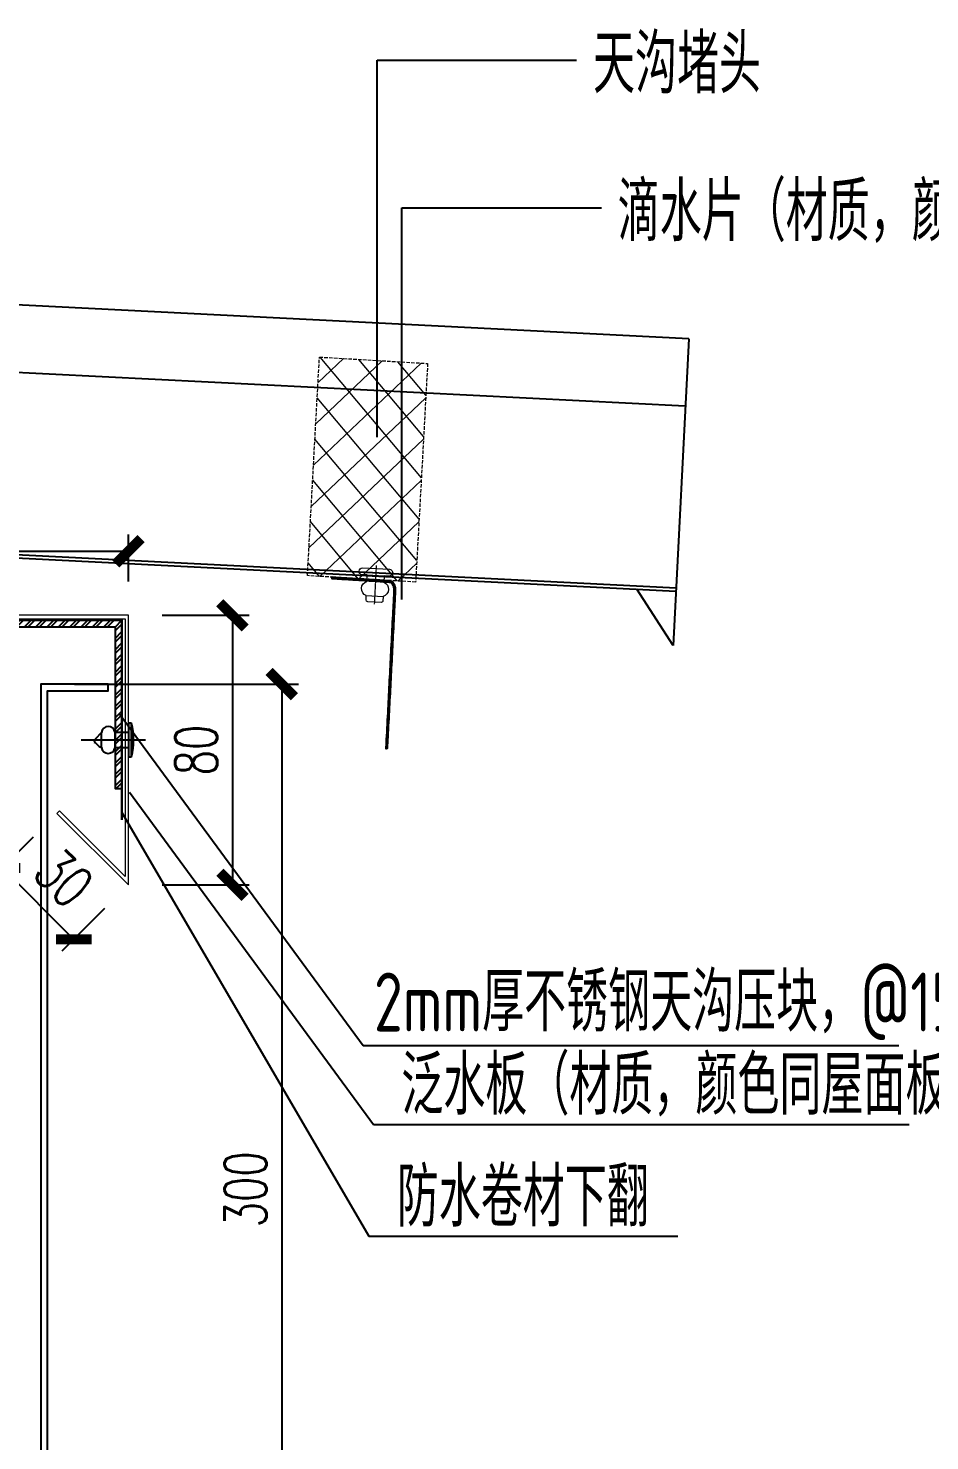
# Model space of a CAD drawing. Extents: x -599358 to 2865263, y -1062760 to 486533.
# Drawn here: x 138169.1 to 138436.6, y -727742.1 to -727322.8 of the extents above; entities that cross this region are included whole.
import ezdxf

# ---------------------------------------------------------------- set-up
doc = ezdxf.new("R2010")
doc.units = 0
doc.linetypes.add('CENTER', pattern=[2, 1.25, -0.25, 0.25, -0.25])
doc.linetypes.add('DASH', pattern=[0.35, 0.25, -0.1])
for name, color, linetype in [('3索引', 3, 'Continuous'), ('cen', 1, 'CENTER'), ('DIM', 173, 'Continuous'), ('HATCH', 66, 'Continuous'), ('PJ', 151, 'Continuous'), ('SCREW', 233, 'Continuous'), ('SEAMLOK75 - SHEET', 6, 'Continuous'), ('WZ', 2, 'Continuous'), ('虹吸雨水斗', 6, 'Continuous'), ('配件', 4, 'Continuous')]:
    doc.layers.add(name, color=color, linetype=linetype)
for name, color, linetype, lineweight in [('T码、堵头、配件', 6, 'Continuous', 13), ('屋面板', 6, 'Continuous', 13), ('紧固件', 4, 'Continuous', 13)]:
    doc.layers.add(name, color=color, linetype=linetype, lineweight=lineweight)
doc.styles.add('DHTEXT-1', font='romans.shx', dxfattribs={"width": 0.7, "bigfont": 'chinese.shx'})
doc.styles.add('jhz', font='TSSDENG.SHX', dxfattribs={"width": 0.75, "bigfont": 'TSSDCHN.SHX'})
doc.dimstyles.new('ZN5', dxfattribs={"dimscale": 5, "dimtxt": 2.5, "dimasz": 1.5, "dimexe": 1, "dimexo": 2, "dimgap": 0.9, "dimtad": 1, "dimdec": 0, "dimdsep": 46, "dimtxsty": 'DHTEXT-1', "dimblk": 'ARCHTICK', "dimcen": 2.5, "dimclrd": 173, "dimclre": 173, "dimclrt": 7, "dimazin": 2, "dimtfac": 1, "dimtix": 1, "dimtmove": 2, "dimatfit": 3, "dimfxl": 0, "dimarcsym": 0})

# ---------------------------------------------------------------- blocks, each defined once
blk = doc.blocks.new('*U688')
at = {"layer": '紧固件', "extrusion": (-3.523272421593052e-23, -6.316012571355346e-13, -1)}
for p, q in [((2.500000000000227, 7.105427357601002e-13), (-2.500000000000227, -6.821210263296962e-13)), ((2.500000000001732, -6.11993649259869), (-2.49999999999804, -6.119936492600083))]:
    blk.add_line(p, q, dxfattribs=at)
at = {"layer": '紧固件', "color": 1, "linetype": 'CENTER', "ltscale": 0.01, "extrusion": (-3.523272421593052e-23, -6.316012571355346e-13, -1)}
blk.add_line((-9.094947017729282e-13, 2.896035134982952), (2.414689982209621e-12, -8.56401385566459), dxfattribs=at)
at = {"layer": '紧固件', "extrusion": (-3.523272421593052e-23, -6.316012571355346e-13, -1)}
blk.add_lwpolyline([(-3.999999999999545, 2.000000000001108), (4.000000000000227, 1.999999999998892, -1), (4, -1.108446667785756e-12), (2.500000000000227, -6.821210263296962e-13), (2.499999999999404, -1.919936492600065, -0.7277400767936577), (2.49999999999804, -6.119936492600083), (2.499999999997813, -7.419936492600094, -0.4142135623731045), (1.999999999997813, -7.919936492599952), (-2.000000000002415, -7.919936492598843, -0.4142135623730951), (-2.50000000000196, -7.419936492598701), (-2.500000000001732, -6.11993649259869, -0.7277400767935811), (-2.500000000000596, -1.919936492598701), (-2.500000000000227, 7.105427357601002e-13), (-4, 1.165290086646564e-12, -1)], format="xyb", close=True, dxfattribs=at)
blk = doc.blocks.new('*U2059')
at = {"layer": 'T码、堵头、配件', "linetype": 'DASH', "ltscale": 3}
h = blk.add_hatch(dxfattribs=at)
h.set_pattern_fill('NET', color=13, scale=2, angle=45, style=0)
h.set_pattern_definition([(45, (0, 0), (-4.490128060534576, 4.490128060534577), []), (135, (0, 0), (-4.490128060534577, -4.490128060534576), [])])
h.paths.add_polyline_path([(12.30129018691883, 47.52781390762912), (-12.69870981291018, 47.52781390762912), (-12.69870981372878, 1.282387529476705e-10), (12.30129018624393, -1.236912794418644e-10)])
at = {"layer": 'T码、堵头、配件', "color": 13, "linetype": 'DASH', "ltscale": 3}
blk.add_lwpolyline([(12.30129018691883, 47.52781390762912), (-12.69870981291018, 47.52781390762912), (-12.69870981372878, 1.282387529476705e-10), (12.30129018624393, -1.236912794418644e-10)], close=True, dxfattribs=at)
blk = doc.blocks.new('324')
blk.add_rational_spline([(288338.5604021224, -582640.4135809627, 0.3091089453447785), (288352.4980425731, -582640.3014994363, -0.8975200484345259), (288357.5091565158, -582640.2866135167, 2.40225501395631), (288358.3740195814, -582640.2840443709, 2.971759840431478), (288358.9916917565, -582641.0144106383, 3.368467125874449), (288359.6093639316, -582641.7447769053, 3.765174411324697), (288359.6180212328, -582642.7802399317, 3.75669840816423), (288359.8113515442, -582665.903657085, 3.567416751699202), (288360.0046818556, -582689.0270742383, 3.378135095234175), (288360.2134782699, -582689.0264539915, 3.515625722844707), (288360.4222746841, -582689.025833745, 3.653116350426135), (288360.2289443727, -582665.9024165916, 3.84239800691299), (288360.0356140615, -582642.7789994383, 4.031679663407122), (288360.0252252998, -582641.5364438066, 4.041850867164758), (288359.2840186898, -582640.6600042862, 3.565802124612819), (288358.5428120797, -582639.7835647655, 3.089753382068157), (288357.5049764009, -582639.7866477404, 2.406347590287769), (288352.4938624583, -582639.80153366, -0.8934274720666872), (288338.5562220077, -582639.9136151863, 0.3132015217126173), (288338.558312065, -582640.1635980746, 0.3111552335250599), (288338.5604021224, -582640.4135809627, 0.3091089453447785)], [1, 1, 1, 0.9238795325093009, 1, 0.9238795325093009, 1, 1, 1, 1, 1, 1, 1, 0.9238795325096482, 1, 0.9238795325096482, 1, 1, 1, 1, 1], degree=2, knots=[0, 0, 0, 1, 1, 1.785398163407828, 1.785398163407828, 2.570796326815654, 2.570796326815654, 3.570796326815654, 3.570796326815654, 4.570796326815654, 4.570796326815654, 5.570796326815654, 5.570796326815654, 6.356194490221665, 6.356194490221665, 7.141592653627678, 7.141592653627678, 8.14159265362768, 8.14159265362768, 9.14159265362768, 9.14159265362768, 9.14159265362768])
at = {"extrusion": (0.3841058404588655, 0.002152225596359766, 0.9232865596608515), "xscale": -1, "rotation": 270.409525737971}
blk.add_blockref('*U688', (-584245.187770034, -263213.8389690974, 109492.9434037155), dxfattribs=at)
at = {"layer": 'PJ', "extrusion": (2.431720510261779e-16, -3.263000309656679e-14, -1), "xscale": 1.36762023444512, "yscale": 1.36762023444512, "zscale": -1.36762023444512, "rotation": 359.5730164586824}
blk.add_blockref('*U2059', (-288347.4597482612, -582639.8451307751, 1.907954341775998e-08), dxfattribs=at)
blk = doc.blocks.new('DT')
at = {"layer": '3索引', "color": 5, "extrusion": (0.07228559712266294, -0.009154994178718737, 0.9973419566679262), "rotation": 272.6791958730362}
blk.add_blockref('324', (568525.535674949, 315258.1835276459, -0.3143943981049233), dxfattribs=at)
blk = doc.blocks.new('压块-flat-1')
at = {"layer": 'HATCH', "ltscale": 10}
h = blk.add_hatch(dxfattribs=at)
h.set_pattern_fill('ACET-2D-ANSI32', color=256, scale=0.5)
h.set_pattern_definition([(45, (-3162.430519867878, -11124.32032165233), (-1.683798022700466, 1.683798022700467), []), (45, (-3161.307987367878, -11124.32032165233), (-1.683798022700466, 1.683798022700467), [])])
h.paths.add_polyline_path([(-82, 0), (-82, -2), (-2, -2), (-2, -50), (0, -50), (0, 0)])
at = {"layer": '配件', "color": 4}
blk.add_lwpolyline([(-82, 0), (-82, -2), (-2, -2), (-2, -50), (0, -50), (0, 0)], close=True, dxfattribs=at)
blk = doc.blocks.new('*U676')
at = {"layer": 'cen', "ltscale": 0.3}
blk.add_line((14.02106639678971, -5.684341886080801e-14), (-5.020689711457578, 0), dxfattribs=at)
at = {"layer": 'SCREW'}
for p, q in [((-0.875, 5), (-0.875, -5)), ((0, 5), (-0.875, 5)), ((0, -5), (0, 5)), ((3.981505710072156, 2.218657823299623), (-1.13686837721616e-13, 2.218657823299566)), ((3.98150571007227, 2.218657823299623), (3.98150571007227, -2.281341051700338)), ((8.685141199838199, 1.984566056633071), (8.020859860434314, 2.218657823299225)), ((8.020859860434314, 2.218657823299225), (8.020859860434314, -2.218657823299282)), ((9.876940073469655, 0.7517718619740776), (8.685141199838199, 1.984566056633071)), ((10.17000537026422, 0.6587307906791011), (9.876940073469655, 0.7517718619740776)), ((9.876940073469655, -0.2251593866235453), (10.17000537026422, 0.6587307906791011)), ((3.981505710072156, -2.281341051700338), (0, -2.281341051700338)), ((8.020859860434314, -2.218657823299282), (9.876940073469655, -0.2251593866235453)), ((-0.875, -5), (0, -5))]:
    blk.add_line(p, q, dxfattribs=at)
for centre, radius, start, end in [((17.28676819916035, 5.684341886080801e-14), 18.83745800579347, 164.6075785064626, 195.3924214935374), ((6.00118278525332, 1.949927455767977), 2.037476747952082, 7.579036309789949, 172.4209636901999), ((6.00118278525332, -1.949927455767977), 2.037476747952082, 187.5790363098001, 352.42096369021)]:
    blk.add_arc(centre, radius, start, end, dxfattribs=at)
blk = doc.blocks.new('_ArchTick')
at = {"color": 0, "linetype": 'ByBlock', "const_width": 0.4}
blk.add_lwpolyline([(-0.5, -0.5), (0.5, 0.5)], dxfattribs=at)
blk = doc.blocks.new('*D1917')
at = {"layer": 'Defpoints', "color": 0, "ltscale": 50, "transparency": 16777216}
for p in [(138172.8052743774, -727517.4663900741), (138172.8052743774, -727817.4663900741), (138244.2886068645, -727817.4663900741)]:
    blk.add_point(p, dxfattribs=at)
at = {"layer": 'DIM', "color": 173, "linetype": 'ByBlock', "lineweight": -2, "ltscale": 50, "transparency": 16777216}
for p, q in [((138182.8052743774, -727517.4663900741), (138249.2886068645, -727517.4663900741)), ((138244.2886068645, -727517.4663900741), (138244.2886068645, -727817.4663900741)), ((138182.8052743774, -727817.4663900741), (138249.2886068645, -727817.4663900741))]:
    blk.add_line(p, q, dxfattribs=at)
at = {"layer": 'DIM', "color": 173, "lineweight": -2, "ltscale": 50, "transparency": 16777216, "xscale": 7.5, "yscale": 7.5, "zscale": 7.5}
for p, rotation in [((138244.2886068645, -727517.4663900741), 90), ((138244.2886068645, -727817.4663900741), 270)]:
    blk.add_blockref('_ArchTick', p, dxfattribs=dict(at, rotation=rotation))
at = {"layer": 'DIM', "color": 7, "ltscale": 50, "transparency": 16777216, "insert": (138233.5386068643, -727667.466390074), "char_height": 12.5, "attachment_point": 5, "rotation": 90, "style": 'DHTEXT-1'}
blk.add_mtext('300', dxfattribs=at)
blk = doc.blocks.new('*D2188')
at = {"layer": 'Defpoints', "color": 0, "ltscale": 50, "transparency": 16777216}
for p in [(138198.7867800875, -727478.019090212), (138118.7867800875, -727497.0594267268), (138198.7867800875, -727497.0594267268)]:
    blk.add_point(p, dxfattribs=at)
at = {"layer": '虹吸雨水斗', "color": 173, "linetype": 'ByBlock', "lineweight": -2, "ltscale": 50, "transparency": 16777216}
for p, q in [((138118.7867800875, -727487.0594267268), (138118.7867800875, -727473.019090212)), ((138198.7867800875, -727487.0594267268), (138198.7867800875, -727473.019090212)), ((138118.7867800875, -727478.019090212), (138198.7867800875, -727478.019090212))]:
    blk.add_line(p, q, dxfattribs=at)
at = {"layer": '虹吸雨水斗', "color": 173, "lineweight": -2, "ltscale": 50, "transparency": 16777216, "xscale": 7.5, "yscale": 7.5, "zscale": 7.5, "rotation": 180}
blk.add_blockref('_ArchTick', (138118.7867800875, -727478.019090212), dxfattribs=at)
at = {"layer": '虹吸雨水斗', "color": 173, "lineweight": -2, "ltscale": 50, "transparency": 16777216, "xscale": 7.5, "yscale": 7.5, "zscale": 7.5}
blk.add_blockref('_ArchTick', (138198.7867800875, -727478.019090212), dxfattribs=at)
at = {"layer": '虹吸雨水斗', "color": 7, "ltscale": 50, "transparency": 16777216, "insert": (138158.7867800875, -727467.269090212), "char_height": 12.5, "attachment_point": 5, "style": 'DHTEXT-1'}
blk.add_mtext('85', dxfattribs=at)
blk = doc.blocks.new('*D2189')
at = {"layer": 'Defpoints', "color": 0, "ltscale": 50, "transparency": 16777216}
for p in [(138198.7867800876, -727497.059426727), (138198.7867800876, -727577.059426727), (138229.6689487706, -727577.059426727)]:
    blk.add_point(p, dxfattribs=at)
at = {"layer": '虹吸雨水斗', "color": 173, "linetype": 'ByBlock', "lineweight": -2, "ltscale": 50, "transparency": 16777216}
for p, q in [((138208.7867800876, -727497.059426727), (138234.6689487706, -727497.059426727)), ((138229.6689487706, -727497.059426727), (138229.6689487706, -727577.059426727)), ((138208.7867800876, -727577.059426727), (138234.6689487706, -727577.059426727))]:
    blk.add_line(p, q, dxfattribs=at)
at = {"layer": '虹吸雨水斗', "color": 173, "lineweight": -2, "ltscale": 50, "transparency": 16777216, "xscale": 7.5, "yscale": 7.5, "zscale": 7.5}
for p, rotation in [((138229.6689487706, -727497.059426727), 90), ((138229.6689487706, -727577.059426727), 270)]:
    blk.add_blockref('_ArchTick', p, dxfattribs=dict(at, rotation=rotation))
at = {"layer": '虹吸雨水斗', "color": 7, "ltscale": 50, "transparency": 16777216, "insert": (138218.9189487703, -727537.0594267269), "char_height": 12.5, "attachment_point": 5, "rotation": 90, "style": 'DHTEXT-1'}
blk.add_mtext('80', dxfattribs=at)
blk = doc.blocks.new('*D2190')
at = {"layer": 'Defpoints', "color": 0, "ltscale": 50, "transparency": 16777216}
for p in [(138177.5735766517, -727555.846223291), (138161.3659203527, -727572.05387959), (138198.7867800875, -727577.0594267268)]:
    blk.add_point(p, dxfattribs=at)
at = {"layer": '虹吸雨水斗', "color": 173, "linetype": 'ByBlock', "lineweight": -2, "ltscale": 50, "transparency": 16777216}
for p, q in [((138170.5025088398, -727562.9172911029), (138157.8303864468, -727575.589413496)), ((138182.5791237885, -727593.2670830258), (138161.3659203527, -727572.05387959)), ((138191.7157122756, -727584.1304945387), (138179.0435898826, -727596.8026169317))]:
    blk.add_line(p, q, dxfattribs=at)
at = {"layer": '虹吸雨水斗', "color": 173, "lineweight": -2, "ltscale": 50, "transparency": 16777216, "xscale": 7.5, "yscale": 7.5, "zscale": 7.5}
for p, rotation in [((138161.3659203527, -727572.05387959), 135), ((138182.5791237885, -727593.2670830258), 315)]:
    blk.add_blockref('_ArchTick', p, dxfattribs=dict(at, rotation=rotation))
at = {"layer": '虹吸雨水斗', "color": 7, "ltscale": 50, "transparency": 16777216, "insert": (138179.5739199684, -727575.0590834102), "char_height": 12.5, "attachment_point": 5, "rotation": 315, "style": 'DHTEXT-1'}
blk.add_mtext('30', dxfattribs=at)

msp = doc.modelspace()

# ---------------------------------------------------------------- linework, layer by layer
at = {"color": 1, "ltscale": 50}
msp.add_lwpolyline([(138952.8052743773, -727519.4663900733), (138970.8052743773, -727519.4663900733), (138970.8052743773, -727815.4663900733), (138174.8052743773, -727815.4663900739), (138174.8052743773, -727519.4663900739), (138192.8052743775, -727519.4663900733), (138192.8052743775, -727517.4663900733), (138172.8052743773, -727517.4663900739), (138172.8052743773, -727817.4663900739), (138972.8052743773, -727817.4663900733), (138972.8052743773, -727517.4663900733), (138952.8052743773, -727517.4663900733)], close=True, dxfattribs=at)
at = {"layer": 'DIM', "ltscale": 10}
for p, q in [((138272.6374650281, -727444.1729451894), (138272.6374650281, -727332.2404131995)), ((138272.6374650281, -727332.2404131995), (138331.8149216236, -727332.2404131995)), ((138279.9732456687, -727492.3325905494), (138279.9732456687, -727376.1206799945)), ((138279.9732456687, -727376.1206799945), (138339.1507022642, -727376.1206799945)), ((138196.0571659993, -727526.238392812, 7.959827448575461e-09), (138268.4085818589, -727624.820895395, 7.959827448575461e-09)), ((138199.1295013649, -727549.599398708, 7.959827448575461e-09), (138271.4809172245, -727648.181901291, 7.959827448575461e-09)), ((138196.8052743773, -727555.5529280733), (138270.1207294313, -727681.4080002438, 7.959827448575461e-09)), ((138268.4085818589, -727624.820895395, 7.959827448575461e-09), (138427.4032385185, -727624.820895395, 7.959827448575461e-09)), ((138271.4809172245, -727648.181901291, 7.959827448575461e-09), (138430.4755738841, -727648.181901291, 7.959827448575461e-09)), ((138270.1207294313, -727681.4080002438, 7.959827448575461e-09), (138361.879308139, -727681.4080002438, 7.959827448575461e-09))]:
    msp.add_line(p, q, dxfattribs=at)
at = {"layer": 'SEAMLOK75 - SHEET'}
for p, q in [((138365.0695719935, -727414.96152327, 2.418943752160707e-08), (137386.214726909, -727365.7096343656, 2.418943752160707e-08)), ((138364.0645269207, -727434.9362544172, 2.418943752160707e-08), (137386.214726909, -727385.7349351846, 2.418943752160707e-08)), ((138365.0695719935, -727414.96152327), (138360.4879259036, -727506.0192790967, 2.940563093374438e-08)), ((137386.214726909, -727439.8032473959, 2.418943752160707e-08), (138361.3509052231, -727488.8680285146, 2.418943752160707e-08)), ((137386.214726909, -727440.8045124369, 2.418943752160707e-08), (138361.3006529696, -727489.8667650719, 2.418943752160707e-08)), ((138360.4879259036, -727506.0192790967), (138349.643561112, -727489.2802288801, 2.418943752160707e-08))]:
    msp.add_line(p, q, dxfattribs=at)
at = {"layer": '屋面板', "color": 6}
msp.add_lwpolyline([(138118.7867800875, -727498.0594267268), (138197.7867800875, -727498.0594267268), (138197.7867800875, -727574.6452131644), (138178.2806834329, -727555.1391165098), (138177.5735766517, -727555.846223291), (138198.7867800875, -727577.0594267268), (138198.7867800875, -727497.0594267268), (138118.7867800875, -727497.0594267268)], close=True, dxfattribs=at)
at = {"layer": '屋面板', "color": 1, "const_width": 0.7}
msp.add_lwpolyline([(138118.7867800875, -727498.4932336151), (138196.8052743773, -727498.4932336151), (138196.8052743773, -727557.8501856519)], dxfattribs=at)

# ---------------------------------------------------------------- block references
at = {"extrusion": (-0.4059776655198774, 0.01556346152203578, 0.9137504658080797), "rotation": 92.98223191304353}
msp.add_blockref('DT', (721655.884541384, 151706.9910000594, -67450.89435777644), dxfattribs=at)
msp.add_blockref('压块-flat-1', (138196.8052743773, -727498.4932336151))
at = {"rotation": 180}
msp.add_blockref('*U676', (138198.7867800875, -727534.0609410768, 9.931684126115731e-09), dxfattribs=at)

# ---------------------------------------------------------------- texts
at = {"layer": 'WZ', "style": 'jhz', "width": 0.75}
for s, p in [('天沟堵头', (138336.677816787, -727342.0790264691)), ('滴水片（材质，颜色同屋面板）', (138344.0135974276, -727385.9592932641)), ('2mm厚不锈钢天沟压块，@1500', (138271.664676273, -727620.6182532335, -1.607716690409664)), ('泛水板（材质，颜色同屋面板）', (138279.7840127801, -727645.2963881331, -1.607716690409664)), ('防水卷材下翻', (138278.4238249869, -727678.5224870859, -1.607716690409664))]:
    msp.add_text(s, height=17.5, dxfattribs=at).set_placement(p)

# ---------------------------------------------------------------- dimensions: what is measured, and where the dimension line sits
at = {"layer": 'DIM', "ltscale": 50}
dim = msp.add_aligned_dim(p1=(138172.8052743773, -727517.4663900739), p2=(138172.8052743773, -727817.4663900739), distance=71.48333248720155, dimstyle='ZN5', dxfattribs=at)
dim.commit()
dim.dimension.update_dxf_attribs({"geometry": '*D1917', "text_midpoint": (138233.5386068643, -727667.466390074)})
at = {"layer": '虹吸雨水斗', "ltscale": 50}
dim = msp.add_aligned_dim(p1=(138118.7867800875, -727497.0594267268), p2=(138198.7867800875, -727497.0594267268), distance=19.04033651482314, text='85', dimstyle='ZN5', dxfattribs=at)
dim.commit()
dim.dimension.update_dxf_attribs({"geometry": '*D2188', "text_midpoint": (138158.7867800875, -727467.269090212)})
for p1, p2, distance, picture, middle in [((138198.7867800875, -727497.0594267268), (138198.7867800875, -727577.0594267268), 30.882168683077907, '*D2189', (138218.9189487703, -727537.0594267269)), ((138198.7867800875, -727577.0594267268), (138177.5735766517, -727555.846223291), 22.921087352323116, '*D2190', (138179.5739199684, -727575.0590834102))]:
    dim = msp.add_aligned_dim(p1=p1, p2=p2, distance=distance, dimstyle='ZN5', dxfattribs=at)
    dim.commit()
    dim.dimension.update_dxf_attribs({"geometry": picture, "text_midpoint": middle})

doc.saveas('drawing.dxf')
